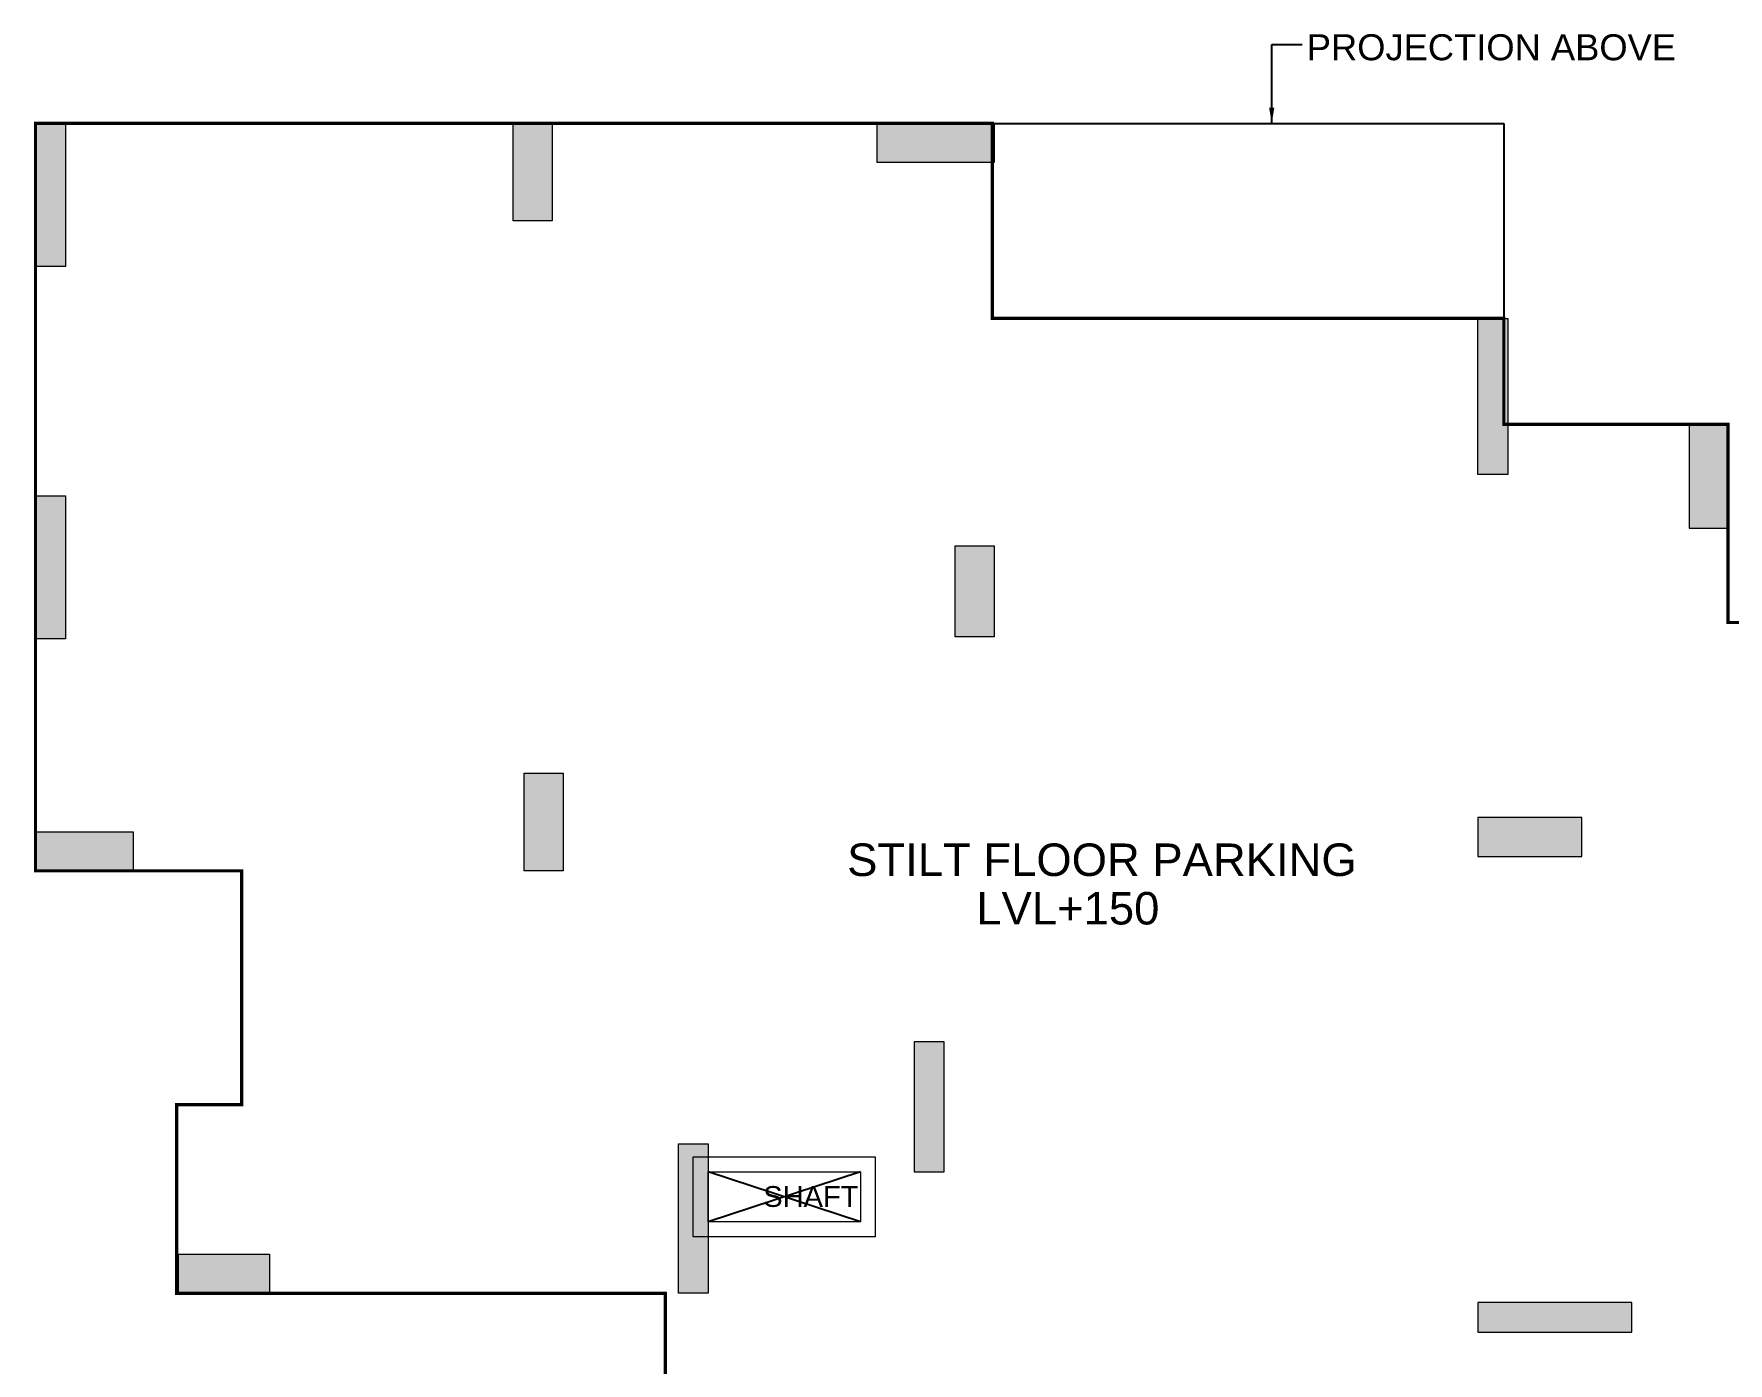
# Model space of a CAD drawing. Header units: millimetres. Extents: x 1123469 to 1752051, y -126924 to 196924.
# Drawn here: x 1264639 to 1277671, y 153541 to 163767 of the extents above; entities that cross this region are included whole.
import ezdxf

# ---------------------------------------------------------------- set-up
doc = ezdxf.new("R2010")
doc.units = ezdxf.units.MM
doc.header["$LTSCALE"] = 500
doc.header["$MEASUREMENT"] = 0
doc.linetypes.add('HIDDEN', pattern=[0.375, 0.25, -0.125])
for name, color, linetype in [('COLUMN', 1, 'Continuous'), ('Cornice', 252, 'Continuous'), ('TEXT-RM NAME', 6, 'Continuous')]:
    doc.layers.add(name, color=color, linetype=linetype)
doc.layers.add('Wall', color=2, linetype='Continuous', lineweight=15)
doc.styles.add('D50', font='arial.ttf', dxfattribs={"width": 0.8})
doc.styles.get("Standard").update_dxf_attribs({"font": 'arial.ttf'})
doc.dimstyles.new('INNER DIM', dxfattribs={"dimtxt": 200, "dimasz": 120, "dimexe": 25, "dimexo": 25, "dimgap": 12, "dimtad": 1, "dimdec": 0, "dimrnd": 5, "dimzin": 0, "dimdsep": 46, "dimtxsty": 'D50', "dimcen": 0.09, "dimdle": 25, "dimclrt": 6, "dimadec": 0, "dimazin": 0, "dimtfac": 1, "dimtdec": 0, "dimtofl": 0, "dimtmove": 1, "dimatfit": 3, "dimfxl": 75, "dimtolj": 1, "dimtzin": 0, "dimarcsym": 0})

msp = doc.modelspace()

# ---------------------------------------------------------------- hatches: boundary and pattern name
at = {"layer": 'COLUMN', "lineweight": 20, "true_color": 0x969696}
for points in [[(1264651.4, 163078.5), (1264881.4, 163078.5), (1264881.4, 161978.5), (1264651.4, 161978.5)], [(1268626.4, 162328.5), (1268326.4, 162328.5), (1268326.4, 163078.5), (1268626.4, 163078.5)], [(1271126.4, 162778.5), (1271126.4, 163078.5), (1272026.4, 163078.5), (1272026.4, 162778.5)], [(1275746.4, 161578.5), (1275976.4, 161578.5), (1275976.4, 160378.5), (1275746.4, 160378.5)], [(1277371.4, 159963.6), (1277671.4, 159963.6), (1277671.4, 160763.6), (1277371.4, 160763.6)], [(1264651.4, 160213.5), (1264881.4, 160213.5), (1264881.4, 159113.5), (1264651.4, 159113.5)], [(1272026.4, 159128.5), (1271726.4, 159128.5), (1271726.4, 159828.5), (1272026.4, 159828.5)], [(1268711.4, 157328.5), (1268411.4, 157328.5), (1268411.4, 158078.5), (1268711.4, 158078.5)], [(1276546.4, 157438.6), (1276546.4, 157738.6), (1275746.4, 157738.6), (1275746.4, 157438.6)], [(1264651.4, 157328.5), (1264651.4, 157628.5), (1265401.4, 157628.5), (1265401.4, 157328.5)], [(1271411.4, 155013.5), (1271641.4, 155013.5), (1271641.4, 156013.5), (1271411.4, 156013.5)], [(1269826.4, 154078.5), (1269596.4, 154078.5), (1269596.4, 155228.5), (1269826.4, 155228.5)], [(1265751.4, 154078.5), (1265751.4, 154378.5), (1266451.4, 154378.5), (1266451.4, 154078.5)], [(1276930.7, 153778.6), (1276930.7, 154008.6), (1275746.4, 154008.6), (1275746.4, 153778.6)]]:
    msp.add_hatch(color=252, dxfattribs=at).paths.add_polyline_path(points)

# ---------------------------------------------------------------- linework, layer by layer
at = {"color": 6, "linetype": 'Continuous', "const_width": 25}
msp.add_lwpolyline([(1269496.4, 152668.5), (1269496.4, 154078.5), (1265736.4, 154078.5), (1265736.4, 155528.5), (1266236.4, 155528.5), (1266236.4, 157328.5), (1264651.4, 157328.5), (1264651.4, 163078.5), (1272011.4, 163078.5), (1272011.4, 161578.5), (1275946.4, 161578.6), (1275946.4, 160763.6), (1277671.4, 160763.6), (1277671.4, 159238.6), (1282351.4, 159238.6), (1282351.4, 159358.6), (1288641.4, 159358.6), (1288641.4, 159288.6), (1294941.4, 159288.6), (1294941.4, 159358.6), (1301231.4, 159358.6), (1301231.4, 159238.6), (1305911.4, 159238.6)], dxfattribs=at)
at = {"layer": 'COLUMN', "lineweight": 20}
for points in [[(1264651.4, 163078.5), (1264881.4, 163078.5), (1264881.4, 161978.5), (1264651.4, 161978.5)], [(1268626.4, 162328.5), (1268326.4, 162328.5), (1268326.4, 163078.5), (1268626.4, 163078.5)], [(1271126.4, 162778.5), (1271126.4, 163078.5), (1272026.4, 163078.5), (1272026.4, 162778.5)], [(1275746.4, 161578.5), (1275976.4, 161578.5), (1275976.4, 160378.5), (1275746.4, 160378.5)], [(1277371.4, 159963.6), (1277671.4, 159963.6), (1277671.4, 160763.6), (1277371.4, 160763.6)], [(1264651.4, 160213.5), (1264881.4, 160213.5), (1264881.4, 159113.5), (1264651.4, 159113.5)], [(1272026.4, 159128.5), (1271726.4, 159128.5), (1271726.4, 159828.5), (1272026.4, 159828.5)], [(1268711.4, 157328.5), (1268411.4, 157328.5), (1268411.4, 158078.5), (1268711.4, 158078.5)], [(1276546.4, 157438.6), (1276546.4, 157738.6), (1275746.4, 157738.6), (1275746.4, 157438.6)], [(1264651.4, 157328.5), (1264651.4, 157628.5), (1265401.4, 157628.5), (1265401.4, 157328.5)], [(1271411.4, 155013.5), (1271641.4, 155013.5), (1271641.4, 156013.5), (1271411.4, 156013.5)], [(1269826.4, 154078.5), (1269596.4, 154078.5), (1269596.4, 155228.5), (1269826.4, 155228.5)], [(1265751.4, 154078.5), (1265751.4, 154378.5), (1266451.4, 154378.5), (1266451.4, 154078.5)], [(1276930.7, 153778.6), (1276930.7, 154008.6), (1275746.4, 154008.6), (1275746.4, 153778.6)]]:
    msp.add_lwpolyline(points, close=True, dxfattribs=at)
at = {"layer": 'Cornice', "linetype": 'HIDDEN', "ltscale": 300}
for p, q in [((1270996.4, 154628.5), (1269826.4, 155013.5)), ((1270996.4, 155013.5), (1269826.4, 154628.5))]:
    msp.add_line(p, q, dxfattribs=at)
msp.add_lwpolyline([(1272011.4, 163078.5), (1275946.4, 163078.5), (1275946.4, 161578.6)], dxfattribs=at)
at = {"layer": 'Wall'}
for points in [[(1271111.4, 155128.5), (1271111.4, 154513.5), (1269711.4, 154513.5), (1269711.4, 155128.5)], [(1270996.4, 155013.5), (1270996.4, 154628.5), (1269826.4, 154628.5), (1269826.4, 155013.5)]]:
    msp.add_lwpolyline(points, close=True, dxfattribs=at)

# ---------------------------------------------------------------- texts
at = {"layer": 'TEXT-RM NAME', "attachment_point": 1}
for s, insert, char_height, width in [('PROJECTION ABOVE', (1274430.2, 163764.3), 200, 2928.91), ('STILT FLOOR PARKING', (1270894.9, 157538.6), 250, 5857.821), ('LVL+150', (1271888.5, 157165.5), 250, 2928.91), ('\\pxqc;SHAFT', (1269903.2, 154902.8), 160, 1424.51)]:
    msp.add_mtext(s, dxfattribs=dict(at, insert=insert, char_height=char_height, width=width))

# ---------------------------------------------------------------- leaders
at = {"layer": 'TEXT-RM NAME'}
msp.add_leader([(1274160.7, 163078.5), (1274160.7, 163686), (1274396, 163686)], dimstyle='INNER DIM', override={"dimtad": 0}, dxfattribs=at)

doc.saveas('drawing.dxf')
